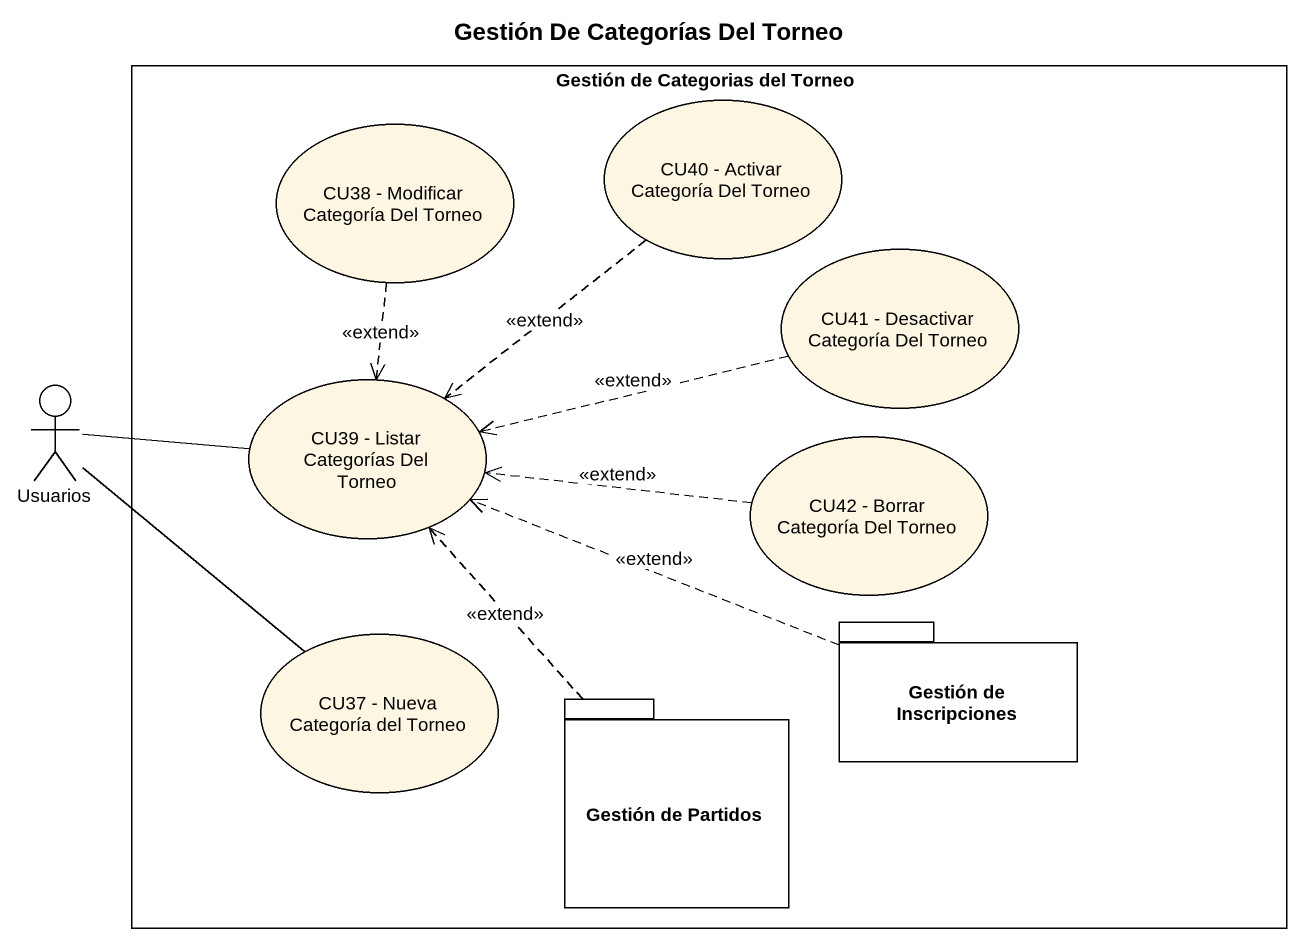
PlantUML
@startuml
title Gestión De Categorías Del Torneo
rectangle "Gestión de Categorias del Torneo" as Gestión_de_Categorias_del {
  usecase "CU40 - Activar Categoría Del Torneo" as CU40_Activar_Categoría_Del
  usecase "CU38 - Modificar Categoría Del Torneo" as CU38_Modificar_Categoría
  usecase "CU41 - Desactivar Categoría Del Torneo" as CU41_Desactivar_Categoría
  usecase "CU39 - Listar Categorías Del Torneo" as CU39_Listar_Categorías_Del
  usecase "CU42 - Borrar Categoría Del Torneo" as CU42_Borrar_Categoría_Del
  usecase "CU37 - Nueva Categoría del Torneo" as CU37_Nueva_Categoría_del
  package "Gestión de Inscripciones" as Gestión_de_Inscripciones {
  }
  package "Gestión de Partidos" as Gestión_de_Partidos {
  }
}
actor Usuarios
CU40_Activar_Categoría_Del ..> CU39_Listar_Categorías_Del : <<extend>>
CU38_Modificar_Categoría ..> CU39_Listar_Categorías_Del : <<extend>>
CU41_Desactivar_Categoría .left.> CU39_Listar_Categorías_Del : <<extend>>
Usuarios -right- CU39_Listar_Categorías_Del
Usuarios -- CU37_Nueva_Categoría_del
CU42_Borrar_Categoría_Del .left.> CU39_Listar_Categorías_Del : <<extend>>
Gestión_de_Inscripciones .left.> CU39_Listar_Categorías_Del : <<extend>>
Gestión_de_Partidos .up.> CU39_Listar_Categorías_Del : <<extend>>
@enduml
